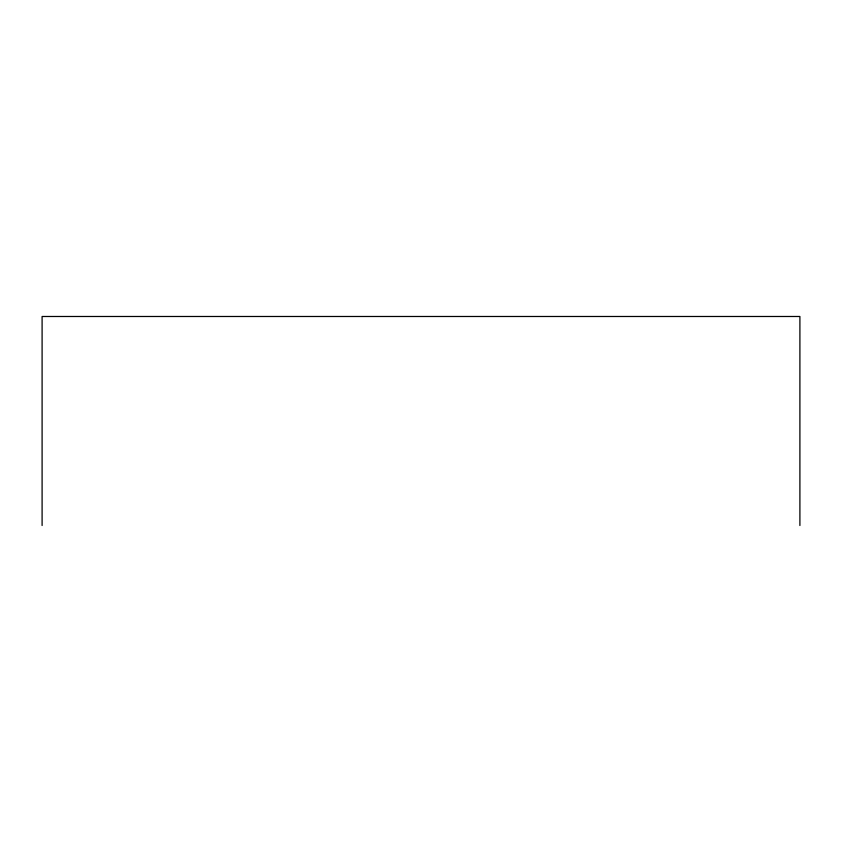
<?xml version="1.0" encoding="UTF-8"?>
<svg xmlns="http://www.w3.org/2000/svg" width="842" height="842" viewBox="0 0 842 842"><rect width="100%" height="100%" fill="white"/><g stroke="black" fill="none" stroke-linecap="round" stroke-linejoin="round"><path stroke-width="1.26" d="M799.9 525.513L799.9 316.487L42.1 316.487L42.1 525.513"/></g></svg>
